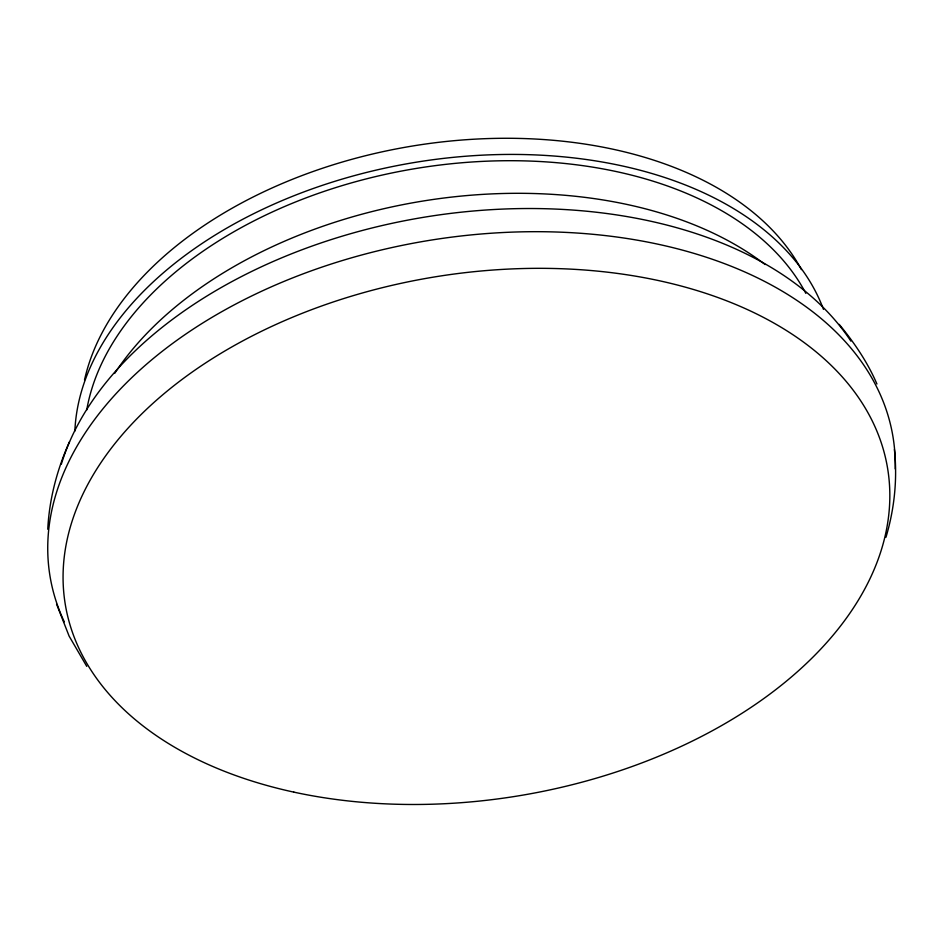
<?xml version="1.0" encoding="UTF-8"?>
<svg xmlns="http://www.w3.org/2000/svg" width="943" height="943" viewBox="0 0 943 943"><rect width="100%" height="100%" fill="white"/><g stroke="black" fill="none" stroke-linecap="round" stroke-linejoin="round"><path stroke-width="1.41" d="M47.763 529.271C49.26 499.047 57.11 469.39 69.476 441.831M885.972 537.251C894.424 508.902 897.559 478.985 894.4 449.54M839.223 324.392C854.205 342.592 867.607 362.265 876.931 383.99M86.756 666.359L69.11 636.089L56.545 604.05M64.277 621.814A427.214 269.427 -9.4 0 1 415.557 242.775A427.214 269.427 -9.4 0 1 895.213 468.919M61.33 464.156A416.747 262.826 -9.4 0 1 429.784 216.312A416.747 262.826 -9.4 0 1 850.869 341.107M114.657 373.428A382.292 241.102 -9.4 0 1 765.127 264.535M74.862 431.092A382.292 241.102 -9.4 0 1 416.252 162.196A382.292 241.102 -9.4 0 1 823.463 309.351M84.505 380.041A372.52 234.948 -9.4 0 1 418.386 145.081A372.52 234.948 -9.4 0 1 801.409 269.604M86.732 409.993A372.52 234.948 -9.4 0 1 417.466 168.243A372.52 234.948 -9.4 0 1 805.829 293.367M293.862 792.132A416.747 262.826 -9.4 0 0 888.931 478.219A416.747 262.826 -9.4 0 0 246.559 338.867A416.747 262.826 -9.4 0 0 293.862 792.132"/></g></svg>
